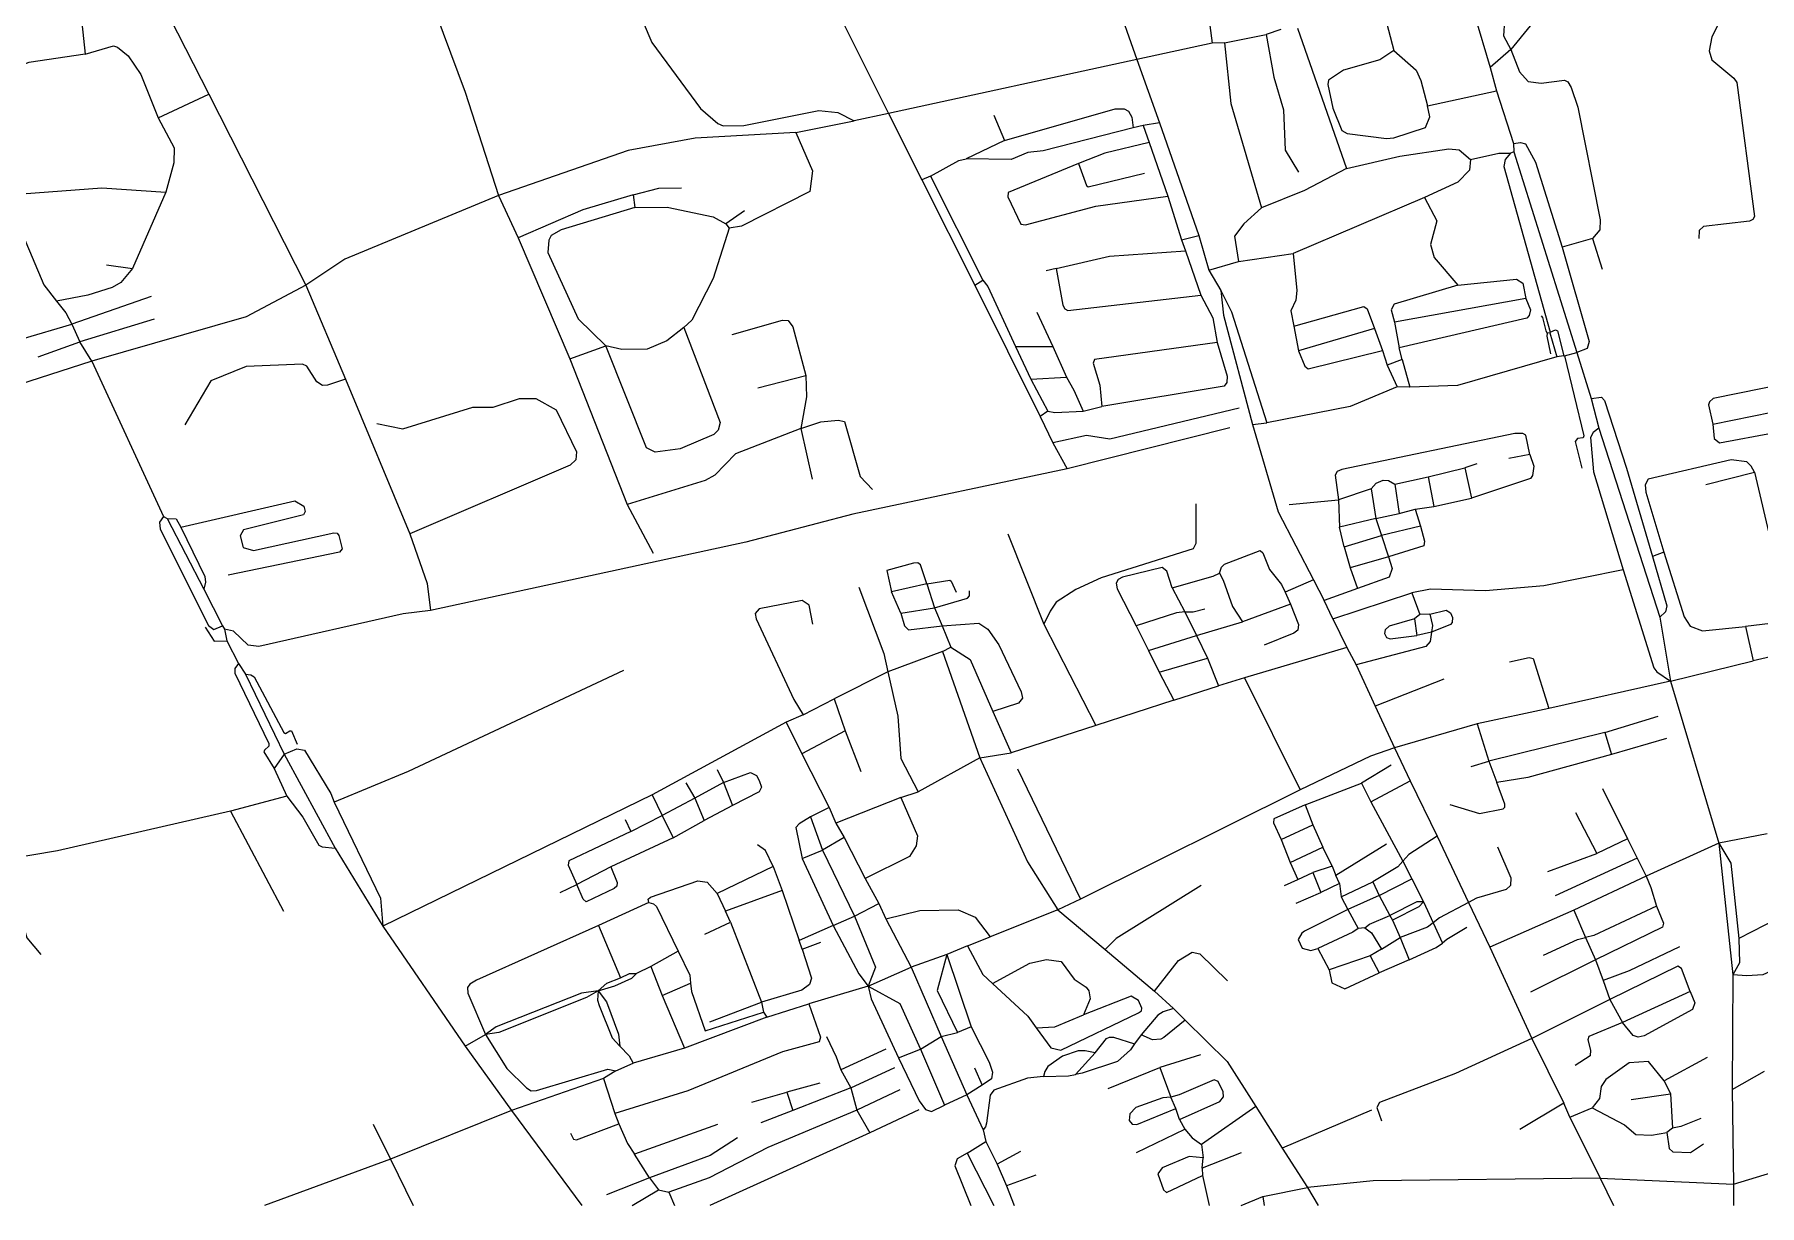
# Model space of a CAD drawing. Header units: inches. Extents: x 13525472 to 13532952, y 3654447 to 3658947.
# Drawn here: x 13527238 to 13529988, y 3654447 to 3656315 of the extents above; entities that cross this region are included whole.
import ezdxf

# ---------------------------------------------------------------- set-up
doc = ezdxf.new("R2010")
doc.units = ezdxf.units.IN
doc.header["$MEASUREMENT"] = 0

msp = doc.modelspace()

# ---------------------------------------------------------------- linework, layer by layer
for points in [[(13527807.4, 3656524), (13527820.9, 3656501.7), (13527924.5, 3656223.1), (13527977.6, 3656058.1)], [(13528161.7, 3656484.1), (13528208.3, 3656334.7), (13528222, 3656302.3), (13528299.9, 3656197), (13528327.3, 3656173.3), (13528335.9, 3656169.6), (13528369, 3656170), (13528488.2, 3656194.1), (13528518.4, 3656190.6), (13528544.9, 3656177.6)], [(13527413.7, 3656394.1), (13527453.8, 3656341.5), (13527515.7, 3656220.2)], [(13528501.6, 3656385.4), (13528599.7, 3656189)], [(13529952.1, 3656399.3), (13529959.1, 3656366.6), (13529957.3, 3656353), (13529953.1, 3656348.4), (13529923.8, 3656334.4), (13529912, 3656311.5), (13529907.8, 3656289), (13529912.2, 3656274.7), (13529947.5, 3656245.4), (13529952, 3656238.5), (13529980.5, 3656024.9), (13529977.8, 3656019.9), (13529972.2, 3656017.3), (13529898.9, 3656008.7), (13529892.2, 3656002.4), (13529891.7, 3655989.6)], [(13527310.6, 3656358.5), (13527318.6, 3656283.7)], [(13528959.9, 3656376.7), (13528995.5, 3656275.4)], [(13529108.2, 3656357.5), (13529115.7, 3656301.1)], [(13529388.3, 3656354.5), (13529405.3, 3656289.7)], [(13529629.3, 3656360.7), (13529601.2, 3656357.4), (13529590, 3656348.9), (13529581.4, 3656337.6), (13529580.1, 3656313.3), (13529591.9, 3656291.5)], [(13529629.3, 3656360.7), (13529622.8, 3656328.8), (13529591.9, 3656291.5)], [(13529251.7, 3656325.1), (13529329.8, 3656101.4)], [(13529533.7, 3656346.6), (13529558.7, 3656262.6)], [(13527318.6, 3656283.7), (13527363.9, 3656297.3), (13527370.3, 3656294.8), (13527386.9, 3656280.9), (13527407.1, 3656251.1), (13527435.1, 3656182)], [(13529115.7, 3656301.1), (13528995.5, 3656275.4)], [(13529135.2, 3656302.1), (13529115.7, 3656301.1)], [(13529135.2, 3656302.1), (13529201.7, 3656315.1)], [(13529135.2, 3656302.1), (13529145.2, 3656205), (13529194.3, 3656038.9)], [(13529225.2, 3656323.1), (13529201.7, 3656315.1)], [(13529201.7, 3656315.1), (13529213.9, 3656247.2), (13529229.3, 3656195), (13529231.7, 3656130.4), (13529253.2, 3656095.6)], [(13527318.6, 3656283.7), (13527228.8, 3656270.3), (13527221.8, 3656267.7), (13527216.2, 3656261.6), (13527184.3, 3656171.6), (13527180.9, 3656151.1), (13527181.5, 3656119.8), (13527196.2, 3656059.5)], [(13528995.5, 3656275.4), (13528599.7, 3656189)], [(13528995.5, 3656275.4), (13529031.6, 3656174.3)], [(13529405.3, 3656289.7), (13529382.9, 3656274.7), (13529325.2, 3656258.5), (13529301.1, 3656242.4), (13529300, 3656235.5), (13529307.8, 3656197.9), (13529322.5, 3656161.8), (13529330.9, 3656157.1), (13529393.5, 3656149.2), (13529405.2, 3656150.5), (13529455.9, 3656166.9), (13529462.4, 3656184), (13529459.1, 3656201.6)], [(13529405.3, 3656289.7), (13529440.7, 3656258.4), (13529448.4, 3656242), (13529459.1, 3656201.6)], [(13529591.9, 3656291.5), (13529558.7, 3656262.6)], [(13529591.9, 3656291.5), (13529605.4, 3656255.8), (13529619.4, 3656240.1), (13529640.1, 3656237.4), (13529677.5, 3656242.5), (13529682.4, 3656239.9), (13529687.9, 3656230.5), (13529698.5, 3656199), (13529734, 3656019.4), (13529733.7, 3656003.8), (13529721.8, 3655989.9)], [(13529558.7, 3656262.6), (13529568.7, 3656225.1)], [(13527435.1, 3656182), (13527515.7, 3656220.2)], [(13527515.7, 3656220.2), (13527670.6, 3655915.5)], [(13529459.1, 3656201.6), (13529568.7, 3656225.1)], [(13529568.7, 3656225.1), (13529596.2, 3656141.1)], [(13528599.7, 3656189), (13528544.9, 3656177.6)], [(13528599.7, 3656189), (13528652.7, 3656083.6)], [(13528784.5, 3656145.9), (13528960.9, 3656196.5), (13528975, 3656196.4), (13528981.9, 3656192.7), (13528987.6, 3656183.1), (13528989.6, 3656166.3)], [(13527435.1, 3656182), (13527460.6, 3656134.3), (13527460, 3656110.3), (13527447.2, 3656063.5)], [(13528451.5, 3656159), (13528544.9, 3656177.6)], [(13528989.6, 3656166.3), (13528846.1, 3656129.8), (13528821.4, 3656127.2), (13528795.1, 3656115.9), (13528723.2, 3656116.8)], [(13528767.2, 3656186.6), (13528784.5, 3656145.9)], [(13529005.4, 3656170), (13528989.6, 3656166.3)], [(13529031.6, 3656174.3), (13529005.4, 3656170)], [(13529005.4, 3656170), (13529015.2, 3656142.9)], [(13529031.6, 3656174.3), (13529094.4, 3655994.7)], [(13528451.5, 3656159), (13528291.4, 3656150), (13528184.1, 3656130.2), (13527977.6, 3656058.1)], [(13528451.5, 3656159), (13528478, 3656097.5), (13528473.9, 3656064.6), (13528365, 3656009.2), (13528345.2, 3656006.1)], [(13528784.5, 3656145.9), (13528723.2, 3656116.8)], [(13529015.2, 3656142.9), (13528944.2, 3656126.1), (13528902.2, 3656109.5)], [(13529015.2, 3656142.9), (13529044.8, 3656057.5)], [(13529329.8, 3656101.4), (13529414.8, 3656121.3), (13529492.9, 3656132.6), (13529509.2, 3656131.2), (13529527.3, 3656115.8)], [(13529596.2, 3656141.1), (13529607.4, 3656143.1), (13529615.2, 3656140.5), (13529631.3, 3656111.5), (13529673.5, 3655976.1)], [(13529596.2, 3656141.1), (13529596.7, 3656128.1)], [(13528666.2, 3656089.1), (13528711.7, 3656114), (13528723.2, 3656116.8)], [(13528902.2, 3656109.5), (13528790, 3656063.2), (13528789.7, 3656056.1), (13528810.2, 3656012.5), (13528817.7, 3656011.7), (13528929.8, 3656041.3), (13529044.8, 3656057.5)], [(13528902.2, 3656109.5), (13528915.1, 3656074.4), (13528917.6, 3656072.2), (13529007.7, 3656094.1)], [(13529527.3, 3656115.8), (13529525.6, 3656098.9), (13529507, 3656079.7), (13529454.1, 3656055)], [(13529527.3, 3656115.8), (13529572.7, 3656125.9), (13529591.2, 3656126.1)], [(13529591.2, 3656126.1), (13529582.5, 3656116), (13529580.8, 3656104.7), (13529654.7, 3655840.1)], [(13529596.7, 3656128.1), (13529591.2, 3656126.1)], [(13529596.7, 3656128.1), (13529697.2, 3655808.1)], [(13528666.2, 3656089.1), (13528652.7, 3656083.6)], [(13528652.7, 3656083.6), (13528737.2, 3655915.1)], [(13528666.2, 3656089.1), (13528749.7, 3655923.1)], [(13529329.8, 3656101.4), (13529262.6, 3656066.4), (13529194.3, 3656038.9)], [(13527196.2, 3656059.5), (13527344.9, 3656070.6), (13527447.2, 3656063.5)], [(13527196.2, 3656059.5), (13527205.3, 3656028.2), (13527252.5, 3655916.1), (13527272.9, 3655889.8)], [(13527447.2, 3656063.5), (13527393.8, 3655942)], [(13527977.6, 3656058.1), (13527732.8, 3655956.9), (13527670.6, 3655915.5)], [(13527977.6, 3656058.1), (13528009.1, 3655991)], [(13528192.3, 3656059.4), (13528112.3, 3656035.4), (13528009.1, 3655991)], [(13528192.3, 3656059.4), (13528233.3, 3656070.3), (13528269.3, 3656070.8)], [(13528192.3, 3656059.4), (13528194.9, 3656039.4)], [(13529044.8, 3656057.5), (13529066.8, 3655987.6)], [(13529454.1, 3656055), (13529244.5, 3655966)], [(13529454.1, 3656055), (13529473.9, 3656017.7), (13529463.9, 3655980.3), (13529469.3, 3655959.2), (13529507.1, 3655915.3)], [(13528194.9, 3656039.4), (13528077.7, 3656003.6), (13528061.4, 3655994.3), (13528057.6, 3655987.3), (13528056.4, 3655967.2), (13528104.7, 3655861.7), (13528148.5, 3655818.8)], [(13528194.9, 3656039.4), (13528246.6, 3656039.9), (13528320, 3656024.4), (13528340.2, 3656013.1)], [(13528369.7, 3656034.1), (13528340.2, 3656013.1)], [(13529194.3, 3656038.9), (13529165.8, 3656013.3), (13529151, 3655993.5), (13529157.6, 3655953.2)], [(13528345.2, 3656006.1), (13528320, 3655925.7), (13528286.1, 3655859.7), (13528272.9, 3655847.8)], [(13528340.2, 3656013.1), (13528345.2, 3656006.1)], [(13529066.8, 3655987.6), (13529094.4, 3655994.7)], [(13529094.4, 3655994.7), (13529110.4, 3655939.1)], [(13528009.1, 3655991), (13528091.4, 3655797.6)], [(13528866.7, 3655942.1), (13528951.8, 3655961.4), (13529073, 3655970)], [(13529066.8, 3655987.6), (13529073, 3655970)], [(13529073, 3655970), (13529097.2, 3655899.3)], [(13529721.8, 3655989.9), (13529673.5, 3655976.1)], [(13529673.5, 3655976.1), (13529716.7, 3655825.2), (13529713.6, 3655814.1), (13529697.2, 3655808.1)], [(13529721.8, 3655989.9), (13529737.2, 3655940.6)], [(13527393.8, 3655942), (13527375.2, 3655919.8), (13527361.6, 3655911.5), (13527322.6, 3655899.3), (13527272.9, 3655889.8)], [(13527352.7, 3655947.6), (13527393.8, 3655942)], [(13528866.7, 3655942.1), (13528850.7, 3655938.1)], [(13528866.7, 3655942.1), (13528877.6, 3655883.4), (13528880.5, 3655877.5), (13528885.6, 3655875), (13529097.2, 3655899.3)], [(13529110.4, 3655939.1), (13529157.6, 3655953.2)], [(13529157.6, 3655953.2), (13529244.5, 3655966)], [(13529244.5, 3655966), (13529250.7, 3655906.6), (13529249.2, 3655891.3), (13529240.9, 3655874.6), (13529246, 3655849.9)], [(13527670.6, 3655915.5), (13527575, 3655864.9), (13527329.4, 3655794)], [(13527670.6, 3655915.5), (13527733.5, 3655765.6)], [(13528737.2, 3655915.1), (13528749.7, 3655923.1)], [(13528737.2, 3655915.1), (13528841.2, 3655705.6)], [(13528749.7, 3655923.1), (13528758, 3655913), (13528802.2, 3655817.6)], [(13529110.4, 3655939.1), (13529129.1, 3655906.8)], [(13529507.1, 3655915.3), (13529405.8, 3655884.9), (13529401.1, 3655876.1), (13529406.4, 3655856.4)], [(13529507.1, 3655915.3), (13529601, 3655925), (13529611, 3655918.5), (13529615.7, 3655894.2)], [(13527272.9, 3655889.8), (13527287.9, 3655871), (13527297.5, 3655853.3)], [(13527423.7, 3655897.1), (13527297.5, 3655853.3)], [(13529097.2, 3655899.3), (13529116.6, 3655863.1), (13529123.4, 3655823.7)], [(13529129.1, 3655906.8), (13529146.6, 3655873), (13529202.6, 3655695.5)], [(13529129.1, 3655906.8), (13529133.5, 3655867.2), (13529179.9, 3655693)], [(13529615.7, 3655894.2), (13529406.4, 3655856.4)], [(13529615.7, 3655894.2), (13529623.1, 3655876.1), (13529621.1, 3655866.8), (13529617.2, 3655862.5), (13529413.7, 3655815.3)], [(13527428.7, 3655861.1), (13527310, 3655824.8)], [(13528350.2, 3655836.6), (13528430.2, 3655859.7), (13528439.2, 3655859.1), (13528447.1, 3655848.6), (13528467.8, 3655771)], [(13528835.7, 3655872.1), (13528861.5, 3655817.7)], [(13529246, 3655849.9), (13529357.6, 3655881.4), (13529362.8, 3655877.6), (13529374.2, 3655846.1)], [(13529640.2, 3655866.6), (13529642, 3655863.5), (13529647.5, 3655842.7), (13529649.7, 3655838.6)], [(13527218.2, 3655829.6), (13527297.5, 3655853.3)], [(13527297.5, 3655853.3), (13527310, 3655824.8)], [(13528272.9, 3655847.8), (13528331, 3655696.3), (13528328, 3655684.2), (13528321.2, 3655677.1), (13528267, 3655654), (13528227.2, 3655649.1), (13528213.5, 3655655.9), (13528148.5, 3655818.8)], [(13528272.9, 3655847.8), (13528246, 3655826.5), (13528214.7, 3655813.2), (13528174.2, 3655812.8), (13528148.5, 3655818.8)], [(13529246, 3655849.9), (13529253.3, 3655810.4)], [(13529374.2, 3655846.1), (13529253.3, 3655810.4)], [(13529374.2, 3655846.1), (13529387, 3655810.9)], [(13529406.4, 3655856.4), (13529413.7, 3655815.3)], [(13529649.7, 3655838.6), (13529649.4, 3655834.2), (13529655.2, 3655805.6)], [(13529654.2, 3655839.1), (13529649.7, 3655838.6)], [(13529654.7, 3655840.1), (13529654.2, 3655839.1)], [(13529654.2, 3655839.1), (13529665.2, 3655801.1)], [(13529654.7, 3655840.1), (13529663, 3655844), (13529666.4, 3655842.5), (13529676.2, 3655802.6)], [(13527243.7, 3655801.1), (13527310, 3655824.8)], [(13527329.4, 3655794), (13527310, 3655824.8)], [(13528091.4, 3655797.6), (13528148.5, 3655818.8)], [(13528802.2, 3655817.6), (13528861.5, 3655817.7)], [(13528802.2, 3655817.6), (13528826.2, 3655765.2)], [(13528861.5, 3655817.7), (13528883.1, 3655768.5)], [(13529123.4, 3655823.7), (13528928.1, 3655796.8), (13528925.8, 3655791.1), (13528936.3, 3655755.9), (13528939.5, 3655721.6)], [(13529123.4, 3655823.7), (13529139.4, 3655770), (13529138.9, 3655760.3), (13529134.9, 3655754.4), (13528939.5, 3655721.6)], [(13529253.3, 3655810.4), (13529263.2, 3655786.2), (13529268.8, 3655782.1), (13529387, 3655810.9)], [(13529387, 3655810.9), (13529394.7, 3655787.6)], [(13529418.7, 3655796.5), (13529413.7, 3655815.3)], [(13529676.2, 3655802.6), (13529665.2, 3655801.1)], [(13529676.2, 3655802.6), (13529677.2, 3655802.6)], [(13529677.2, 3655802.6), (13529697.2, 3655808.1)], [(13529677.2, 3655802.6), (13529708.1, 3655675.1), (13529707.2, 3655671.6), (13529697.8, 3655670.8), (13529694.3, 3655666.1), (13529705.2, 3655623.6)], [(13529697.2, 3655808.1), (13529719.7, 3655734.6)], [(13527329.4, 3655794), (13526978, 3655680.9), (13526926.2, 3655673.1)], [(13527329.4, 3655794), (13527443.7, 3655546.1)], [(13527733.5, 3655765.6), (13527704.9, 3655755.8), (13527696.8, 3655755.5), (13527688.1, 3655761.1), (13527671.9, 3655785.9), (13527665, 3655789.2), (13527575.2, 3655785.5), (13527518.9, 3655762.9), (13527477.7, 3655692.6)], [(13528091.4, 3655797.6), (13528182.8, 3655565.3)], [(13529418.7, 3655796.5), (13529394.7, 3655787.6)], [(13529394.7, 3655787.6), (13529410.6, 3655753)], [(13529418.7, 3655796.5), (13529430.9, 3655752.6)], [(13529665.2, 3655801.1), (13529506.7, 3655755.1), (13529430.9, 3655752.6)], [(13527733.5, 3655765.6), (13527836.4, 3655518.5)], [(13528391.2, 3655751.6), (13528467.8, 3655771)], [(13528467.8, 3655771), (13528468.6, 3655737.1), (13528459.6, 3655686.9)], [(13528826.2, 3655765.2), (13528883.1, 3655768.5)], [(13528826.2, 3655765.2), (13528853.7, 3655714.1)], [(13528883.1, 3655768.5), (13528895, 3655747.6), (13528910, 3655714.2)], [(13529410.6, 3655753), (13529335.6, 3655721.7), (13529202.6, 3655695.5)], [(13529430.9, 3655752.6), (13529410.6, 3655753)], [(13530032.1, 3655758.4), (13529914.2, 3655734.6), (13529908.4, 3655729.3), (13529907, 3655724.6), (13529913.9, 3655693.8)], [(13527783.7, 3655694.6), (13527825, 3655686), (13527936.8, 3655720.9), (13527969.1, 3655720.8), (13528011.3, 3655734.3), (13528037.2, 3655734.5), (13528069.8, 3655716.4), (13528102.1, 3655649.6), (13528101, 3655636.7), (13528092.1, 3655628.2), (13527836.4, 3655518.5)], [(13528910, 3655714.2), (13528939.5, 3655721.6)], [(13529719.7, 3655734.6), (13529736.1, 3655736.5), (13529740.9, 3655731.6), (13529776, 3655623.5), (13529817.6, 3655482.3)], [(13529719.7, 3655734.6), (13529732.2, 3655687.1)], [(13529913.9, 3655693.8), (13530039.5, 3655719.2)], [(13528459.6, 3655686.9), (13528491.8, 3655697.4), (13528519.4, 3655700.1), (13528529.2, 3655697.6), (13528554.2, 3655610), (13528573.7, 3655589.6)], [(13528853.7, 3655714.1), (13528841.2, 3655705.6)], [(13528841.2, 3655705.6), (13528861.5, 3655663.7)], [(13528853.7, 3655714.1), (13528864.6, 3655712.2), (13528910, 3655714.2)], [(13529158.7, 3655719.1), (13528952.2, 3655669.8), (13528915.2, 3655675.5), (13528861.5, 3655663.7)], [(13529179.9, 3655693), (13529202.6, 3655695.5)], [(13529179.9, 3655693), (13529220.7, 3655553.8), (13529277.2, 3655445.4)], [(13529913.9, 3655693.8), (13529916.1, 3655670.7), (13529924.6, 3655664), (13530010.3, 3655679.9)], [(13528459.6, 3655686.9), (13528355.7, 3655646.5), (13528322.4, 3655612.5), (13528307.2, 3655603.6), (13528182.8, 3655565.3)], [(13528459.6, 3655686.9), (13528477.7, 3655605.6)], [(13529143.7, 3655687.6), (13528884.2, 3655622.5)], [(13529622.2, 3655645.1), (13529615.9, 3655676.2), (13529611, 3655678.7), (13529598.2, 3655678.5), (13529322.2, 3655621.1), (13529314.9, 3655618), (13529311.9, 3655612.2), (13529317.1, 3655572.8)], [(13529732.2, 3655687.1), (13529723, 3655680.1), (13529719, 3655672.1), (13529723.3, 3655617.6), (13529770.8, 3655461.4)], [(13529732.2, 3655687.1), (13529829.2, 3655385.6)], [(13528861.5, 3655663.7), (13528884.2, 3655622.5)], [(13529622.2, 3655645.1), (13529628.4, 3655626.6), (13529626.1, 3655611.6), (13529622.9, 3655606.8), (13529529.1, 3655575.8)], [(13529622.2, 3655645.1), (13529588.7, 3655638.6)], [(13528884.2, 3655622.5), (13528542.4, 3655550.1), (13528372, 3655505.4), (13527869.3, 3655396.2)], [(13529406.9, 3655598.1), (13529460, 3655609.7)], [(13529460, 3655609.7), (13529518.5, 3655624.1)], [(13529460, 3655609.7), (13529468.9, 3655562.5)], [(13529537.7, 3655630.1), (13529518.5, 3655624.1)], [(13529518.5, 3655624.1), (13529529.1, 3655575.8)], [(13529980.1, 3655616.9), (13529974.9, 3655626.8), (13529968, 3655633.3), (13529943, 3655636.5), (13529810.9, 3655605.7), (13529806.1, 3655597), (13529807, 3655585.3), (13529835.9, 3655489.4)], [(13529902.7, 3655597.1), (13529980.1, 3655616.9)], [(13529980.1, 3655616.9), (13530032.4, 3655395.4), (13530029.5, 3655388.3), (13530019.3, 3655377.2), (13529965.7, 3655370.6)], [(13529369.2, 3655590.2), (13529317.1, 3655572.8)], [(13529369.2, 3655590.2), (13529377, 3655599.7), (13529388.3, 3655604.3), (13529396.6, 3655603.9), (13529406.9, 3655598.1)], [(13529369.2, 3655590.2), (13529376.4, 3655543.3)], [(13529406.9, 3655598.1), (13529413.5, 3655551.2)], [(13527471, 3655529.3), (13527652.9, 3655571.3), (13527667.2, 3655562.9), (13527669.2, 3655554.4), (13527666.8, 3655548.8), (13527570.8, 3655524.9), (13527565.7, 3655515.5), (13527570.6, 3655497.1), (13527586.7, 3655492.3), (13527715.2, 3655520.5), (13527720.3, 3655519.9), (13527723, 3655516.1), (13527728.3, 3655494.9), (13527724.1, 3655489.5), (13527546.7, 3655452.6)], [(13528182.8, 3655565.3), (13528224.2, 3655487.6)], [(13529089.7, 3655566.6), (13529089.7, 3655503.2), (13529085.4, 3655494.5), (13528938.3, 3655448.4), (13528898.3, 3655429.8), (13528867, 3655409.5), (13528857, 3655395.5), (13528847, 3655374.3)], [(13529238.2, 3655565.6), (13529317.1, 3655572.8)], [(13529317.1, 3655572.8), (13529318.5, 3655529.5)], [(13529413.5, 3655551.2), (13529439.3, 3655557.9)], [(13529439.3, 3655557.9), (13529468.9, 3655562.5)], [(13529439.3, 3655557.9), (13529447.9, 3655530.9)], [(13529468.9, 3655562.5), (13529529.1, 3655575.8)], [(13527443.7, 3655546.1), (13527436.9, 3655537.1), (13527438, 3655526), (13527515.3, 3655372.6), (13527523.9, 3655365.9), (13527537.7, 3655372.1)], [(13527443.7, 3655546.1), (13527449.2, 3655543.1)], [(13527449.2, 3655543.1), (13527507.7, 3655430.6)], [(13527449.2, 3655543.1), (13527463.5, 3655542.6), (13527471, 3655529.3)], [(13527471, 3655529.3), (13527509.1, 3655450.6), (13527510.6, 3655441.4), (13527507.7, 3655430.6)], [(13529376.4, 3655543.3), (13529318.5, 3655529.5)], [(13529325.8, 3655498.1), (13529318.5, 3655529.5)], [(13529376.4, 3655543.3), (13529413.5, 3655551.2)], [(13529376.4, 3655543.3), (13529385.7, 3655515.9)], [(13529447.9, 3655530.9), (13529385.7, 3655515.9)], [(13529447.9, 3655530.9), (13529454.3, 3655506.7), (13529452.8, 3655499.3), (13529396.6, 3655482)], [(13527836.4, 3655518.5), (13527863.8, 3655439.6), (13527869.3, 3655396.2)], [(13528789.7, 3655518.6), (13528847, 3655374.3)], [(13529325.8, 3655498.1), (13529385.7, 3655515.9)], [(13529385.7, 3655515.9), (13529396.6, 3655482)], [(13528660.8, 3655439.1), (13528650.6, 3655469), (13528646, 3655472.4), (13528639.1, 3655471.8), (13528597, 3655460.1), (13528604, 3655425.9)], [(13529127.3, 3655456), (13529130.2, 3655465.6), (13529135.2, 3655470.1), (13529192, 3655492.1), (13529196.2, 3655488.1), (13529207, 3655461.8), (13529225.9, 3655438), (13529231.7, 3655425.6)], [(13529325.8, 3655498.1), (13529335.4, 3655464.3)], [(13529396.6, 3655482), (13529335.4, 3655464.3)], [(13529396.6, 3655482), (13529402.3, 3655463.1), (13529397.7, 3655449.7), (13529347.1, 3655431.5)], [(13529835.9, 3655489.4), (13529817.6, 3655482.3)], [(13529817.6, 3655482.3), (13529840.5, 3655403.6), (13529838.4, 3655394.1), (13529829.2, 3655385.6)], [(13529835.9, 3655489.4), (13529867.9, 3655386.2), (13529877.5, 3655371.6), (13529897.4, 3655363.9), (13529965.7, 3655370.6)], [(13528660.8, 3655439.1), (13528697.5, 3655444.8), (13528699.6, 3655443), (13528707.2, 3655425.6)], [(13529051.7, 3655432.6), (13529043.5, 3655459), (13529035.6, 3655465.1), (13528972.3, 3655449.7), (13528965.4, 3655446), (13528962.3, 3655440.1), (13528964.2, 3655430.7), (13528994.1, 3655372.1)], [(13529051.7, 3655432.6), (13529117.2, 3655451), (13529127.3, 3655456)], [(13529127.3, 3655456), (13529133.3, 3655444.7), (13529147.8, 3655402.7), (13529163.7, 3655378.1)], [(13529277.2, 3655445.4), (13529231.7, 3655425.6)], [(13529277.2, 3655445.4), (13529294.1, 3655412.3)], [(13529335.4, 3655464.3), (13529347.1, 3655431.5)], [(13529770.8, 3655461.4), (13529644.6, 3655435.9), (13529551.1, 3655427.7), (13529463.6, 3655430.5), (13529434.1, 3655424.4)], [(13529770.8, 3655461.4), (13529820, 3655304.8), (13529824.7, 3655298.7), (13529846.5, 3655283.7)], [(13527507.7, 3655430.6), (13527537.7, 3655372.1)], [(13528552.2, 3655433.6), (13528591.8, 3655327.7), (13528598.2, 3655298.7)], [(13528660.8, 3655439.1), (13528604, 3655425.9)], [(13528619, 3655391.9), (13528604, 3655425.9)], [(13528660.8, 3655439.1), (13528672.7, 3655400.5)], [(13528672.7, 3655400.5), (13528725.5, 3655415.9), (13528728.5, 3655419.6), (13528728.7, 3655427.6)], [(13529051.7, 3655432.6), (13529072.1, 3655394.4)], [(13529231.7, 3655425.6), (13529240.2, 3655406.5)], [(13529347.1, 3655431.5), (13529294.1, 3655412.3)], [(13529307.9, 3655383.2), (13529434.1, 3655424.4)], [(13529434.1, 3655424.4), (13529446.7, 3655390.1)], [(13527869.3, 3655396.2), (13527825.7, 3655391), (13527595.2, 3655338.7), (13527578.2, 3655340.8), (13527554.9, 3655363.3), (13527540.7, 3655366.6)], [(13528478.7, 3655374.6), (13528472.8, 3655404.7), (13528462, 3655412.1), (13528393.4, 3655398.8), (13528386.7, 3655391.7), (13528388.6, 3655383.1), (13528448.4, 3655254.2), (13528463.2, 3655230.2)], [(13528619, 3655391.9), (13528672.7, 3655400.5)], [(13528619, 3655391.9), (13528625.2, 3655371.7), (13528631.3, 3655365.4), (13528684.9, 3655371.8)], [(13528672.7, 3655400.5), (13528684.9, 3655371.8)], [(13529072.1, 3655394.4), (13529058.7, 3655392.9), (13528994.1, 3655372.1)], [(13529072.1, 3655394.4), (13529085, 3655394), (13529103.7, 3655399.1)], [(13529072.1, 3655394.4), (13529090.4, 3655356.5)], [(13529240.2, 3655406.5), (13529163.7, 3655378.1)], [(13529240.2, 3655406.5), (13529253, 3655374.1), (13529252.1, 3655365.1), (13529245.6, 3655360.2), (13529198.7, 3655341.1)], [(13529307.9, 3655383.2), (13529294.1, 3655412.3)], [(13529446.7, 3655390.1), (13529438.2, 3655383.1)], [(13529462.6, 3655390.7), (13529446.7, 3655390.1)], [(13529462.6, 3655390.7), (13529488.5, 3655396.9), (13529495.5, 3655392.9), (13529498.9, 3655385.3), (13529498.3, 3655377.4), (13529495.4, 3655373.9), (13529465, 3655361.6)], [(13529462.6, 3655390.7), (13529467.1, 3655372.7), (13529465, 3655361.6)], [(13527509.7, 3655369.6), (13527524.2, 3655347.7), (13527544.2, 3655348.1)], [(13527537.7, 3655372.1), (13527540.7, 3655366.6)], [(13527540.7, 3655366.6), (13527544.2, 3655348.1)], [(13528684.9, 3655371.8), (13528743.4, 3655376.4), (13528757.7, 3655366.4), (13528775.6, 3655341.6), (13528810.8, 3655266.7), (13528812.9, 3655256.4), (13528806.7, 3655248.4), (13528765.7, 3655235)], [(13528684.9, 3655371.8), (13528698.7, 3655338.1)], [(13528847, 3655374.3), (13528930.1, 3655212.8)], [(13528994.1, 3655372.1), (13529013.9, 3655332.8)], [(13529090.4, 3655356.5), (13529163.7, 3655378.1)], [(13529307.9, 3655383.2), (13529330, 3655337.4)], [(13529465, 3655361.6), (13529462.9, 3655346.8), (13529456, 3655338.8), (13529345.4, 3655309.9)], [(13529438.2, 3655383.1), (13529397.6, 3655371.2), (13529391.4, 3655365.3), (13529390.5, 3655359.6), (13529393.4, 3655353.4), (13529399.2, 3655351), (13529442, 3655356.7)], [(13529438.2, 3655383.1), (13529442, 3655356.7)], [(13529465, 3655361.6), (13529442, 3655356.7)], [(13529829.2, 3655385.6), (13529846.5, 3655283.7)], [(13529965.7, 3655370.6), (13529978.2, 3655316.3)], [(13530240.7, 3655376.6), (13529978.2, 3655316.3)], [(13527544.2, 3655348.1), (13527563.2, 3655311.6)], [(13528685.7, 3655331.1), (13528698.7, 3655338.1)], [(13528698.7, 3655338.1), (13528729.5, 3655318.4), (13528765.7, 3655235)], [(13529013.9, 3655332.8), (13529090.4, 3655356.5)], [(13529090.4, 3655356.5), (13529108.1, 3655320.3)], [(13529330, 3655337.4), (13529167.2, 3655289.2)], [(13529330, 3655337.4), (13529345.4, 3655309.9)], [(13527563.2, 3655311.6), (13527557.1, 3655303.6), (13527557.1, 3655296.3), (13527611.5, 3655184.1), (13527611.6, 3655179.9), (13527604.3, 3655173.7), (13527603.5, 3655170.7), (13527619.9, 3655144.4)], [(13527563.2, 3655311.6), (13527574.2, 3655294.6)], [(13528685.7, 3655331.1), (13528598.2, 3655298.7)], [(13528685.7, 3655331.1), (13528744.9, 3655161.2)], [(13529013.9, 3655332.8), (13529031.1, 3655298.2)], [(13529031.1, 3655298.2), (13529108.1, 3655320.3)], [(13529108.1, 3655320.3), (13529125.7, 3655276.1)], [(13529345.4, 3655309.9), (13529375.5, 3655243.7)], [(13529589.7, 3655314.6), (13529620.8, 3655321.4), (13529627.3, 3655319.7), (13529652.1, 3655240.3)], [(13529846.5, 3655283.7), (13529978.2, 3655316.3)], [(13527574.2, 3655294.6), (13527635.9, 3655167.3)], [(13527574.2, 3655294.6), (13527582.6, 3655294), (13527587.9, 3655290.4), (13527635.3, 3655201.8), (13527638.2, 3655200.4), (13527644.9, 3655204.5), (13527647.7, 3655204.2), (13527656.7, 3655183.1)], [(13528176.7, 3655300.6), (13527833.6, 3655139.4), (13527715.3, 3655090.4)], [(13528598.2, 3655298.7), (13528512.6, 3655255.7)], [(13528598.2, 3655298.7), (13528614.3, 3655228), (13528619.1, 3655160.3), (13528646.8, 3655107.2)], [(13529031.1, 3655298.2), (13529054.6, 3655253.2)], [(13529167.2, 3655289.2), (13529125.7, 3655276.1)], [(13529167.2, 3655289.2), (13529255.9, 3655110.4)], [(13529484.7, 3655286.6), (13529375.5, 3655243.7)], [(13529846.5, 3655283.7), (13529652.1, 3655240.3)], [(13529846.5, 3655283.7), (13529923.4, 3655025.3)], [(13528463.2, 3655230.2), (13528512.6, 3655255.7)], [(13528512.6, 3655255.7), (13528530.5, 3655204.4)], [(13529054.6, 3655253.2), (13528930.1, 3655212.8)], [(13529054.6, 3655253.2), (13529125.7, 3655276.1)], [(13528463.2, 3655230.2), (13528436.4, 3655218.4)], [(13528765.7, 3655235), (13528795, 3655169.5)], [(13529375.5, 3655243.7), (13529406.5, 3655177.1)], [(13529652.1, 3655240.3), (13529538, 3655215.4)], [(13529741.6, 3655201.7), (13529826.7, 3655227.6)], [(13528436.4, 3655218.4), (13528222.4, 3655102.5)], [(13528436.4, 3655218.4), (13528461.2, 3655167.6)], [(13528530.5, 3655204.4), (13528461.2, 3655167.6)], [(13528530.5, 3655204.4), (13528555.2, 3655139.6)], [(13528930.1, 3655212.8), (13528795, 3655169.5)], [(13529538, 3655215.4), (13529406.5, 3655177.1)], [(13529538, 3655215.4), (13529556.6, 3655155.8)], [(13529741.6, 3655201.7), (13529556.6, 3655155.8)], [(13529741.6, 3655201.7), (13529752.1, 3655166.8)], [(13527635.9, 3655167.3), (13527655.9, 3655175.5), (13527668, 3655173.8), (13527710, 3655104.6), (13527715.3, 3655090.4)], [(13528744.9, 3655161.2), (13528795, 3655169.5)], [(13529406.5, 3655177.1), (13529368.2, 3655163.9), (13529255.9, 3655110.4)], [(13529406.5, 3655177.1), (13529431.5, 3655124.8)], [(13529839.7, 3655192.1), (13529752.1, 3655166.8)], [(13527635.9, 3655167.3), (13527619.9, 3655144.4)], [(13527619.9, 3655144.4), (13527640.1, 3655100.3)], [(13527635.9, 3655167.3), (13527717, 3655017.4)], [(13528326.2, 3655142.6), (13528336.1, 3655121.8)], [(13528461.2, 3655167.6), (13528504.7, 3655082.3)], [(13528744.9, 3655161.2), (13528646.8, 3655107.2)], [(13528744.9, 3655161.2), (13528821, 3654995.5), (13528869.4, 3654918.9)], [(13528805.2, 3655143.6), (13528905.6, 3654935.8)], [(13529400.7, 3655149.6), (13529353.8, 3655120.7)], [(13529528.7, 3655147.6), (13529556.6, 3655155.8)], [(13529556.6, 3655155.8), (13529569.3, 3655121.8)], [(13529752.1, 3655166.8), (13529618.7, 3655130.1), (13529569.3, 3655121.8)], [(13528276.2, 3655121.6), (13528290.5, 3655096.9)], [(13528336.1, 3655121.8), (13528290.5, 3655096.9)], [(13528336.1, 3655121.8), (13528379.2, 3655138.1), (13528388.9, 3655133.3), (13528393.2, 3655125.1), (13528396.8, 3655114.3), (13528393.4, 3655106.9), (13528350.6, 3655085.2)], [(13528336.1, 3655121.8), (13528350.6, 3655085.2)], [(13529263.7, 3655086.5), (13529353.8, 3655120.7)], [(13529353.8, 3655120.7), (13529368.7, 3655091.4)], [(13529368.7, 3655091.4), (13529431.5, 3655124.8)], [(13529431.5, 3655124.8), (13529474.3, 3655036.5)], [(13529494.7, 3655087.1), (13529542, 3655072.8), (13529579.5, 3655080), (13529582.4, 3655082.6), (13529582.4, 3655087.3), (13529569.3, 3655121.8)], [(13527640.1, 3655100.3), (13527550.3, 3655076.2)], [(13527640.1, 3655100.3), (13527665.6, 3655066.9), (13527691.2, 3655021.8), (13527696.4, 3655019.3), (13527717, 3655017.4)], [(13527715.3, 3655090.4), (13527789.7, 3654937.5), (13527793.4, 3654892.7)], [(13528222.4, 3655102.5), (13527793.4, 3654892.7)], [(13528222.4, 3655102.5), (13528238.4, 3655069.4)], [(13528290.5, 3655096.9), (13528238.4, 3655069.4)], [(13528290.5, 3655096.9), (13528305.7, 3655061.6)], [(13528619.1, 3655098), (13528515.3, 3655057)], [(13528619.1, 3655098), (13528645.5, 3655037.1), (13528643.7, 3655021.1), (13528633.1, 3655004.2), (13528562, 3654968.9)], [(13528619.1, 3655098), (13528646.8, 3655107.2)], [(13529255.9, 3655110.4), (13528905.6, 3654935.8)], [(13529368.7, 3655091.4), (13529419.7, 3654996.4)], [(13529737.7, 3655112.6), (13529778, 3655032.3)], [(13527550.3, 3655076.2), (13527274.6, 3655013.2), (13527189.3, 3654998.9)], [(13527550.3, 3655076.2), (13527634.7, 3654916.6)], [(13528179.7, 3655063.1), (13528188.8, 3655044)], [(13528188.8, 3655044), (13528238.4, 3655069.4)], [(13528238.4, 3655069.4), (13528256.3, 3655034)], [(13528256.3, 3655034), (13528305.7, 3655061.6)], [(13528350.6, 3655085.2), (13528305.7, 3655061.6)], [(13528475.1, 3655067.2), (13528456.9, 3655056.2), (13528451.9, 3655050), (13528461.8, 3655001)], [(13528504.7, 3655082.3), (13528475.1, 3655067.2)], [(13528475.1, 3655067.2), (13528494.3, 3655014.2)], [(13528504.7, 3655082.3), (13528515.3, 3655057)], [(13529263.7, 3655086.5), (13529213.8, 3655064.3), (13529213.5, 3655057.5), (13529225.3, 3655030.9)], [(13529263.7, 3655086.5), (13529275.8, 3655054.6)], [(13529694.7, 3655074.1), (13529729.1, 3655008.5)], [(13528188.8, 3655044), (13528089.5, 3654997.1), (13528088.6, 3654990), (13528102.6, 3654959.4)], [(13528256.3, 3655034), (13528156.6, 3654987.4)], [(13528529, 3655034.3), (13528494.3, 3655014.2)], [(13528515.3, 3655057), (13528529, 3655034.3)], [(13528529, 3655034.3), (13528562, 3654968.9)], [(13529225.3, 3655030.9), (13529275.8, 3655054.6)], [(13529275.8, 3655054.6), (13529291.8, 3655018.6)], [(13529474.3, 3655036.5), (13529429.2, 3655007), (13529419.7, 3654996.4)], [(13529474.3, 3655036.5), (13529524.5, 3654930.8)], [(13529778, 3655032.3), (13529729.1, 3655008.5)], [(13529778, 3655032.3), (13529793, 3655001.3)], [(13530000.7, 3655040.1), (13529923.4, 3655025.3)], [(13527717, 3655017.4), (13527793.4, 3654892.7)], [(13528415.3, 3654988.1), (13528403.3, 3655013.6), (13528390.7, 3655022.6)], [(13528461.8, 3655001), (13528494.3, 3655014.2)], [(13528494.3, 3655014.2), (13528545.2, 3654908.7)], [(13529225.3, 3655030.9), (13529239.7, 3654994.6)], [(13529239.7, 3654994.6), (13529291.8, 3655018.6)], [(13529307.1, 3654988.5), (13529291.8, 3655018.6)], [(13529393.7, 3655023.6), (13529312.8, 3654973.8)], [(13529570.7, 3655019.6), (13529591.5, 3654970.1), (13529591.4, 3654957.7), (13529584.3, 3654951.4), (13529537.1, 3654937.3), (13529524.5, 3654930.8)], [(13529650.7, 3654980.1), (13529729.1, 3655008.5)], [(13529923.4, 3655025.3), (13529807.4, 3654972.4)], [(13529923.4, 3655025.3), (13529942.3, 3654993.4), (13529955.4, 3654873.2)], [(13529923.4, 3655025.3), (13529945.6, 3654815.4)], [(13527189.3, 3654998.9), (13527225.3, 3654874.4), (13527247.7, 3654847.6)], [(13528156.6, 3654987.4), (13528166.9, 3654962.5), (13528166.1, 3654956.6), (13528162, 3654952.7), (13528117.6, 3654931.8), (13528112.8, 3654936), (13528102.6, 3654959.4)], [(13528156.6, 3654987.4), (13528102.6, 3654959.4)], [(13528415.3, 3654988.1), (13528326.1, 3654945.2)], [(13528415.3, 3654988.1), (13528429.8, 3654949.8)], [(13528461.8, 3655001), (13528511.3, 3654893.8)], [(13529239.7, 3654994.6), (13529252.1, 3654967.2)], [(13529252.1, 3654967.2), (13529275.9, 3654978.6)], [(13529307.1, 3654988.5), (13529275.9, 3654978.6)], [(13529275.9, 3654978.6), (13529288.7, 3654946.5)], [(13529307.1, 3654988.5), (13529312.8, 3654973.8)], [(13529419.7, 3654996.4), (13529411.5, 3654987.3), (13529371.5, 3654963.5)], [(13529419.7, 3654996.4), (13529434, 3654968.2)], [(13529793, 3655001.3), (13529662.7, 3654941.1)], [(13529793, 3655001.3), (13529807.4, 3654972.4)], [(13528075.7, 3654946.6), (13528102.6, 3654959.4)], [(13528217.2, 3654930.6), (13528216.5, 3654936), (13528219.8, 3654939.1), (13528295.3, 3654965.3), (13528310.4, 3654963.2), (13528326.1, 3654945.2)], [(13528429.8, 3654949.8), (13528339.7, 3654916.6)], [(13528429.8, 3654949.8), (13528456.9, 3654870.1)], [(13528562, 3654968.9), (13528583.9, 3654929.1)], [(13529098.2, 3654957.6), (13528962.7, 3654873), (13528944.7, 3654855.5)], [(13529230.7, 3654957.6), (13529252.1, 3654967.2)], [(13529318.5, 3654960.7), (13529288.7, 3654946.5)], [(13529318.5, 3654960.7), (13529312.8, 3654973.8)], [(13529318.5, 3654960.7), (13529321.1, 3654939.7)], [(13529321.1, 3654939.7), (13529371.5, 3654963.5)], [(13529371.5, 3654963.5), (13529381.6, 3654941.9)], [(13529381.6, 3654941.9), (13529434, 3654968.2)], [(13529434, 3654968.2), (13529452.3, 3654931.9)], [(13529807.4, 3654972.4), (13529692.1, 3654918.1)], [(13529807.4, 3654972.4), (13529815.1, 3654954.3), (13529823.9, 3654924.5)], [(13528217.2, 3654930.6), (13528137, 3654894)], [(13528217.2, 3654930.6), (13528224.7, 3654928.7), (13528229.4, 3654924.2), (13528264.2, 3654852.7)], [(13528326.1, 3654945.2), (13528339.7, 3654916.6)], [(13528545.2, 3654908.7), (13528583.9, 3654929.1)], [(13528583.9, 3654929.1), (13528595.2, 3654904.4)], [(13528905.6, 3654935.8), (13528869.4, 3654918.9)], [(13529249.7, 3654929.6), (13529288.7, 3654946.5)], [(13529321.1, 3654939.7), (13529332, 3654919.4)], [(13529381.6, 3654941.9), (13529332, 3654919.4)], [(13529381.6, 3654941.9), (13529398.7, 3654910.1)], [(13529452.3, 3654931.9), (13529442, 3654931.5), (13529398.7, 3654910.1)], [(13529452.3, 3654931.9), (13529445.3, 3654923.7), (13529403.2, 3654902.6)], [(13529452.3, 3654931.9), (13529467.9, 3654897.9)], [(13529524.5, 3654930.8), (13529478.1, 3654906.2), (13529467.9, 3654897.9)], [(13529524.5, 3654930.8), (13529558.2, 3654859.2)], [(13529823.9, 3654924.5), (13529724.2, 3654877.7), (13529710.8, 3654874.8)], [(13529823.9, 3654924.5), (13529835, 3654897.7), (13529833.7, 3654891.4), (13529726.8, 3654839.2)], [(13528137, 3654894), (13527942.3, 3654806.9), (13527931.7, 3654800.1), (13527928.3, 3654794.8), (13527928.5, 3654785.7), (13527957.1, 3654719.8)], [(13528137, 3654894), (13528172.1, 3654810.5)], [(13528306.7, 3654880.1), (13528347.3, 3654899.3)], [(13528347.3, 3654899.3), (13528339.7, 3654916.6)], [(13528347.3, 3654899.3), (13528397.2, 3654771.6)], [(13528511.3, 3654893.8), (13528545.2, 3654908.7)], [(13528545.2, 3654908.7), (13528578.5, 3654827.2), (13528566.9, 3654797.3)], [(13528595.2, 3654904.4), (13528649.4, 3654917.8), (13528710.6, 3654918.9), (13528737.7, 3654907.3), (13528761.8, 3654875.6)], [(13528595.2, 3654904.4), (13528635.6, 3654827.5)], [(13528869.4, 3654918.9), (13528761.8, 3654875.6)], [(13528869.4, 3654918.9), (13528944.7, 3654855.5)], [(13529332, 3654919.4), (13529262.8, 3654885), (13529258.3, 3654881.7), (13529252.5, 3654871.3), (13529259.2, 3654858), (13529272.9, 3654854.2), (13529284, 3654857.1)], [(13529332, 3654919.4), (13529348.2, 3654889.1)], [(13529359.2, 3654890.1), (13529366.4, 3654895.8), (13529398.7, 3654910.1)], [(13529398.7, 3654910.1), (13529403.2, 3654902.6)], [(13529403.2, 3654902.6), (13529415.1, 3654874.9)], [(13529467.9, 3654897.9), (13529458.7, 3654891), (13529415.1, 3654874.9)], [(13529467.9, 3654897.9), (13529482.7, 3654865.6)], [(13529692.1, 3654918.1), (13529558.2, 3654859.2)], [(13529692.1, 3654918.1), (13529710.8, 3654874.8)], [(13530017.4, 3654905.2), (13529955.4, 3654873.2)], [(13527793.4, 3654892.7), (13527924.7, 3654701.2)], [(13528511.3, 3654893.8), (13528456.9, 3654870.1)], [(13528461.9, 3654856.2), (13528456.9, 3654870.1)], [(13528461.9, 3654856.2), (13528491.7, 3654867.1)], [(13528511.3, 3654893.8), (13528552.4, 3654816.7), (13528566.9, 3654797.3)], [(13528725.4, 3654861.3), (13528761.8, 3654875.6)], [(13529348.2, 3654889.1), (13529339.6, 3654883.3), (13529284, 3654857.1)], [(13529359.2, 3654890.1), (13529348.2, 3654889.1)], [(13529359.2, 3654890.1), (13529369.6, 3654882), (13529385.3, 3654856.1)], [(13529385.3, 3654856.1), (13529415.1, 3654874.9)], [(13529415.1, 3654874.9), (13529429.4, 3654839)], [(13529521.7, 3654890.6), (13529489.8, 3654871.8), (13529482.7, 3654865.6)], [(13529643.7, 3654846.6), (13529697.8, 3654871.8), (13529710.8, 3654874.8)], [(13529710.8, 3654874.8), (13529726.8, 3654839.2)], [(13529955.4, 3654873.2), (13529956.3, 3654834.5), (13529945.6, 3654815.4)], [(13528264.2, 3654852.7), (13528220.4, 3654828.5)], [(13528264.2, 3654852.7), (13528282.9, 3654814.6), (13528283.8, 3654801.8)], [(13528461.9, 3654856.2), (13528476.5, 3654810.1), (13528473.4, 3654799.7), (13528461.5, 3654790.7), (13528397.2, 3654771.6)], [(13528692.4, 3654847.7), (13528635.6, 3654827.5)], [(13528692.4, 3654847.7), (13528677.2, 3654790.3), (13528709.6, 3654723.3)], [(13528725.4, 3654861.3), (13528692.4, 3654847.7)], [(13528692.4, 3654847.7), (13528731.4, 3654732.3)], [(13528725.4, 3654861.3), (13528749.7, 3654815.7), (13528765.3, 3654801.3)], [(13528765.3, 3654801.3), (13528824.7, 3654834), (13528851.3, 3654839.9), (13528874.6, 3654836.4), (13528895.5, 3654808.4), (13528914.6, 3654795.7), (13528919, 3654789.5), (13528921, 3654776.7), (13528910.4, 3654751.2)], [(13528944.7, 3654855.5), (13529023.6, 3654789.3)], [(13529023.6, 3654789.3), (13529061.7, 3654838.3), (13529083.8, 3654851.4), (13529095.6, 3654848.9), (13529140.2, 3654805.6)], [(13529284, 3654857.1), (13529302, 3654823.4)], [(13529367.4, 3654845.6), (13529302, 3654823.4)], [(13529385.3, 3654856.1), (13529367.4, 3654845.6)], [(13529367.4, 3654845.6), (13529381.7, 3654818.4)], [(13529429.4, 3654839), (13529472.6, 3654858.6), (13529482.7, 3654865.6)], [(13529558.2, 3654859.2), (13529625.2, 3654713.5)], [(13529726.8, 3654839.2), (13529623.2, 3654787.6)], [(13529726.8, 3654839.2), (13529738.9, 3654806.3)], [(13529860.7, 3654859.6), (13529780.2, 3654821.6), (13529738.9, 3654806.3)], [(13530048.8, 3654840.3), (13529993.5, 3654815.1), (13529968.3, 3654813.4), (13529945.6, 3654815.4)], [(13528136.3, 3654789.5), (13528163.1, 3654797.4), (13528190.1, 3654809.8), (13528197.7, 3654817.1)], [(13528172.1, 3654810.5), (13528186.7, 3654817.1), (13528197.7, 3654817.1)], [(13528220.4, 3654828.5), (13528197.7, 3654817.1)], [(13528220.4, 3654828.5), (13528238.7, 3654782.3)], [(13528566.9, 3654797.3), (13528635.6, 3654827.5)], [(13528635.6, 3654827.5), (13528683.6, 3654716.7)], [(13529302, 3654823.4), (13529306.2, 3654802.5), (13529327, 3654792.7), (13529381.7, 3654818.4)], [(13529429.4, 3654839), (13529381.7, 3654818.4)], [(13529877.7, 3654788.6), (13529863.7, 3654825.1), (13529858, 3654828.9), (13529749.5, 3654775.9)], [(13529945.6, 3654815.4), (13529944.9, 3654632.3)], [(13528136.3, 3654789.5), (13528109.7, 3654785.9), (13527974.1, 3654732.3), (13527957.1, 3654719.8)], [(13528136.3, 3654789.5), (13528118.1, 3654778.8), (13527978.1, 3654723.3), (13527957.1, 3654719.8)], [(13528136.3, 3654789.5), (13528135.6, 3654774.9), (13528138.3, 3654766.1), (13528158.6, 3654714.7), (13528171, 3654701.2)], [(13528136.3, 3654789.5), (13528150.2, 3654802.1), (13528172.1, 3654810.5)], [(13528136.3, 3654789.5), (13528149.7, 3654772.1), (13528168.9, 3654720.5), (13528171, 3654701.2)], [(13528238.7, 3654782.3), (13528283.8, 3654801.8)], [(13528283.8, 3654801.8), (13528285.3, 3654788.7), (13528307.1, 3654725.8), (13528400.2, 3654755.6)], [(13528566.9, 3654797.3), (13528472.4, 3654768.9)], [(13528566.9, 3654797.3), (13528571.8, 3654777.1), (13528615.5, 3654682.7)], [(13528566.9, 3654797.3), (13528617.7, 3654769.7), (13528650.6, 3654696.8)], [(13528765.3, 3654801.3), (13528821.7, 3654749.3), (13528834.9, 3654730.7)], [(13529023.6, 3654789.3), (13529053.7, 3654761.5)], [(13529738.9, 3654806.3), (13529749.5, 3654775.9)], [(13529877.7, 3654788.6), (13529885, 3654770.5), (13529881.2, 3654759.8), (13529804.1, 3654717.7), (13529794.6, 3654715.8), (13529786.8, 3654718.4), (13529769.8, 3654739.2)], [(13529877.7, 3654788.6), (13529769.8, 3654739.2)], [(13528472.4, 3654768.9), (13528491.2, 3654715.7), (13528488.9, 3654708.1), (13528430.2, 3654692.6), (13528279.6, 3654630.3), (13528163.3, 3654593.8)], [(13528238.7, 3654782.3), (13528274, 3654698.3)], [(13528314.7, 3654740.1), (13528397.2, 3654771.6)], [(13528397.2, 3654771.6), (13528400.2, 3654755.6)], [(13528405.2, 3654747.6), (13528472.4, 3654768.9)], [(13528834.9, 3654730.7), (13528858.5, 3654698.6), (13528874, 3654695), (13528998.2, 3654754.7), (13529002.7, 3654757.9), (13529003.6, 3654761.8), (13528998.3, 3654774.3), (13528986.2, 3654781.1), (13528910.4, 3654751.2)], [(13529053.7, 3654761.5), (13529037.5, 3654756.3), (13529028.8, 3654751.1), (13529002.4, 3654719.6)], [(13529053.7, 3654761.5), (13529072.4, 3654742.9)], [(13529749.5, 3654775.9), (13529625.2, 3654713.5)], [(13529749.5, 3654775.9), (13529769.8, 3654739.2)], [(13528405.2, 3654747.6), (13528274, 3654698.3)], [(13528400.2, 3654755.6), (13528405.2, 3654747.6)], [(13528731.4, 3654732.3), (13528709.6, 3654723.3)], [(13528731.4, 3654732.3), (13528760, 3654676), (13528765.2, 3654659.8), (13528763.8, 3654649.4), (13528748.9, 3654639.4)], [(13528834.9, 3654730.7), (13528864.6, 3654732.4), (13528910.4, 3654751.2)], [(13529072.4, 3654742.9), (13529038.5, 3654715.1), (13529033.5, 3654712.5), (13529020.4, 3654711.4), (13529002.4, 3654719.6)], [(13529072.4, 3654742.9), (13529139.2, 3654676.8), (13529185, 3654605.3)], [(13529769.8, 3654739.2), (13529716.3, 3654716.7), (13529714.3, 3654711.4), (13529719, 3654695), (13529718.5, 3654685.8), (13529694.2, 3654670.6)], [(13527924.7, 3654701.2), (13527957.1, 3654719.8)], [(13527957.1, 3654719.8), (13527991.1, 3654665.6), (13528022.1, 3654634.7), (13528029.8, 3654630.4), (13528038.1, 3654630.7), (13528152, 3654664.8), (13528164.7, 3654662.1)], [(13528500.7, 3654716.6), (13528515.9, 3654684.5), (13528523.2, 3654663.9)], [(13528650.6, 3654696.8), (13528683.6, 3654716.7)], [(13528683.6, 3654716.7), (13528709.6, 3654723.3)], [(13528683.6, 3654716.7), (13528724.5, 3654623.9)], [(13528991.6, 3654705.1), (13528985.3, 3654695.8), (13528964.7, 3654677), (13528908.5, 3654658.4), (13528897.6, 3654656.1)], [(13528929, 3654690.6), (13528947.2, 3654713.4), (13528951.8, 3654715.9), (13528958.4, 3654715.9), (13528991.6, 3654705.1)], [(13529002.4, 3654719.6), (13528991.6, 3654705.1)], [(13529625.2, 3654713.5), (13529503.6, 3654657.8), (13529382.2, 3654611.3), (13529378.1, 3654603.5), (13529385.7, 3654582.1)], [(13529625.2, 3654713.5), (13529676.1, 3654610.3)], [(13527924.7, 3654701.2), (13527998.2, 3654598.7)], [(13528164.7, 3654662.1), (13528192.2, 3654674.1)], [(13528171, 3654701.2), (13528186.2, 3654686.2), (13528192.2, 3654674.1)], [(13528274, 3654698.3), (13528192.2, 3654674.1)], [(13528595.2, 3654696.6), (13528523.2, 3654663.9)], [(13528615.5, 3654682.7), (13528650.6, 3654696.8)], [(13528615.5, 3654682.7), (13528648.6, 3654614.1), (13528658.4, 3654600.3), (13528668.1, 3654597.3), (13528688.5, 3654607.4)], [(13528650.6, 3654696.8), (13528688.5, 3654607.4)], [(13528929, 3654690.6), (13528913.1, 3654694), (13528901.8, 3654694), (13528876.7, 3654685.5), (13528853.5, 3654669.2), (13528848.9, 3654661.1), (13528846.5, 3654653.2)], [(13528929, 3654690.6), (13528897.6, 3654656.1)], [(13529096.7, 3654687.6), (13529032, 3654667.3)], [(13529836.2, 3654646.2), (13529811.5, 3654676.7), (13529780.3, 3654674.9), (13529743, 3654648.2), (13529736, 3654637), (13529733, 3654618.2), (13529721.4, 3654603.3)], [(13529904.7, 3654683.6), (13529836.2, 3654646.2)], [(13528145.2, 3654650.1), (13527998.2, 3654598.7)], [(13528164.7, 3654662.1), (13528145.2, 3654650.1)], [(13528145.2, 3654650.1), (13528163.3, 3654593.8)], [(13528523.2, 3654663.9), (13528539.3, 3654634.8)], [(13528539.3, 3654634.8), (13528609.7, 3654667.6)], [(13528736.7, 3654666.6), (13528748.9, 3654639.4)], [(13528846.5, 3654653.2), (13528821.2, 3654650.5), (13528767.5, 3654631), (13528761.4, 3654623.3), (13528755.9, 3654578.8), (13528754.3, 3654573), (13528750.2, 3654568.1)], [(13528846.5, 3654653.2), (13528886.7, 3654654.2), (13528897.6, 3654656.1)], [(13528949.7, 3654634.1), (13529032, 3654667.3)], [(13529032, 3654667.3), (13529049.5, 3654620.3)], [(13529063.6, 3654584.4), (13529128, 3654612.9), (13529133.6, 3654620.6), (13529133, 3654628.6), (13529125.2, 3654645), (13529118.9, 3654647.7), (13529063.1, 3654623.6), (13529049.5, 3654620.3)], [(13529944.9, 3654632.3), (13529996, 3654661.8)], [(13528381.7, 3654612.1), (13528437.1, 3654628.1)], [(13528489.7, 3654642.6), (13528437.1, 3654628.1)], [(13528437.1, 3654628.1), (13528446.8, 3654598.6)], [(13528539.3, 3654634.8), (13528446.8, 3654598.6)], [(13528539.3, 3654634.8), (13528549, 3654599.2)], [(13528617.7, 3654631.6), (13528549, 3654599.2)], [(13528724.5, 3654623.9), (13528688.5, 3654607.4)], [(13528748.9, 3654639.4), (13528724.5, 3654623.9)], [(13528724.5, 3654623.9), (13528750.2, 3654568.1)], [(13529049.5, 3654620.3), (13529037.1, 3654618.8), (13528993.7, 3654603.4), (13528984, 3654593.7), (13528983.3, 3654582.9), (13528988.1, 3654577.1), (13528995.2, 3654576.2), (13529057.8, 3654602)], [(13529057.8, 3654602), (13529049.5, 3654620.3)], [(13529783.7, 3654616.6), (13529846.5, 3654625.3)], [(13529836.2, 3654646.2), (13529846.5, 3654625.3)], [(13529846.5, 3654625.3), (13529849.7, 3654570.6)], [(13529944.9, 3654632.3), (13529946.7, 3654481.2)], [(13527998.2, 3654598.7), (13527805.5, 3654520.9)], [(13527998.2, 3654598.7), (13528110.7, 3654447.2)], [(13528163.3, 3654593.8), (13528169.2, 3654577.6)], [(13528549, 3654599.2), (13528406.8, 3654539.9), (13528313.6, 3654491.4), (13528249.2, 3654468.6)], [(13528446.8, 3654598.6), (13528395.7, 3654579.1)], [(13528549, 3654599.2), (13528569.5, 3654563.3)], [(13528647.7, 3654600.1), (13528569.5, 3654563.3)], [(13529063.6, 3654584.4), (13529057.8, 3654602)], [(13529185, 3654605.3), (13529098.4, 3654544.7)], [(13529185, 3654605.3), (13529227.4, 3654538.5)], [(13529369.7, 3654599.1), (13529227.4, 3654538.5)], [(13529676.1, 3654610.3), (13529606.2, 3654568.6)], [(13529685.8, 3654588.2), (13529676.1, 3654610.3)], [(13529685.8, 3654588.2), (13529721.4, 3654603.3)], [(13529721.4, 3654603.3), (13529773, 3654575.8), (13529791, 3654560.3), (13529816.2, 3654559.7), (13529840.7, 3654563.6)], [(13527777.7, 3654577.1), (13527805.5, 3654520.9)], [(13528092.2, 3654562.6), (13528097.1, 3654553.2), (13528102.2, 3654552.2), (13528169.2, 3654577.6)], [(13528169.2, 3654577.6), (13528183.4, 3654546.2), (13528194.3, 3654529.1)], [(13528326.7, 3654576.6), (13528194.3, 3654529.1)], [(13528750.2, 3654568.1), (13528754.7, 3654549.6)], [(13528994.7, 3654531.6), (13529072.2, 3654569)], [(13529063.6, 3654584.4), (13529072.2, 3654569)], [(13529072.2, 3654569), (13529083.9, 3654555.3), (13529098.4, 3654544.7)], [(13529685.8, 3654588.2), (13529734.4, 3654490.9)], [(13529849.7, 3654570.6), (13529840.7, 3654563.6)], [(13529894.7, 3654586.1), (13529863, 3654573.3), (13529849.7, 3654570.6)], [(13528358.7, 3654555.1), (13528315.1, 3654526.8), (13528218.2, 3654491.4)], [(13528569.5, 3654563.3), (13528314.6, 3654447.2)], [(13528724.9, 3654531), (13528754.7, 3654549.6)], [(13528754.7, 3654549.6), (13528772.6, 3654513.3)], [(13529098.4, 3654544.7), (13529101.3, 3654523.3)], [(13529227.4, 3654538.5), (13529267.6, 3654476.2)], [(13529840.7, 3654563.6), (13529844.2, 3654538.2), (13529849.8, 3654532.7), (13529878.1, 3654531.6), (13529899.2, 3654545.6)], [(13527805.5, 3654520.9), (13527604.3, 3654447.2)], [(13527805.5, 3654520.9), (13527841.3, 3654447.2)], [(13528218.2, 3654491.4), (13528194.3, 3654529.1)], [(13528724.9, 3654531), (13528708.9, 3654521.9), (13528705.2, 3654510.6), (13528730.8, 3654447.2)], [(13528724.9, 3654531), (13528767.4, 3654447.2)], [(13528809.7, 3654533.6), (13528772.6, 3654513.3)], [(13528772.6, 3654513.3), (13528787.7, 3654478.6)], [(13529101.3, 3654523.3), (13529078.6, 3654525.3), (13529035.7, 3654507.6), (13529029, 3654497.6), (13529037.7, 3654472.5), (13529042.5, 3654468.1), (13529100.3, 3654495.1)], [(13529161.7, 3654531.1), (13529099.5, 3654506.9)], [(13529099.5, 3654506.9), (13529101.3, 3654523.3)], [(13529946.7, 3654481.2), (13530032.2, 3654507.2), (13530065.4, 3654526.5)], [(13528218.2, 3654491.4), (13528149.7, 3654464.1)], [(13528218.2, 3654491.4), (13528232.6, 3654472.5)], [(13528834.2, 3654495.6), (13528787.7, 3654478.6)], [(13529099.5, 3654506.9), (13529100.3, 3654495.1)], [(13529100.3, 3654495.1), (13529110.9, 3654447.2)], [(13529734.4, 3654490.9), (13529372.3, 3654486.5), (13529267.6, 3654476.2)], [(13529734.4, 3654490.9), (13529946.7, 3654481.2)], [(13529734.4, 3654490.9), (13529755.4, 3654447.2)], [(13528190.9, 3654447.2), (13528232.6, 3654472.5)], [(13528232.6, 3654472.5), (13528249.2, 3654468.6)], [(13528249.2, 3654468.6), (13528258, 3654447.2)], [(13528787.7, 3654478.6), (13528799.6, 3654447.2)], [(13529161.9, 3654447.3), (13529196.1, 3654461.6)], [(13529196.1, 3654461.6), (13529267.6, 3654476.2)], [(13529196.1, 3654461.6), (13529198.2, 3654447.2)], [(13529267.6, 3654476.2), (13529284.5, 3654447.2)], [(13529946.7, 3654481.2), (13529946.6, 3654447.2)], [(13529161.9, 3654447.3), (13529161.7, 3654447.2)], [(13529161.9, 3654447.3), (13529162, 3654447.2)]]:
    msp.add_lwpolyline(points)

doc.saveas('drawing.dxf')
